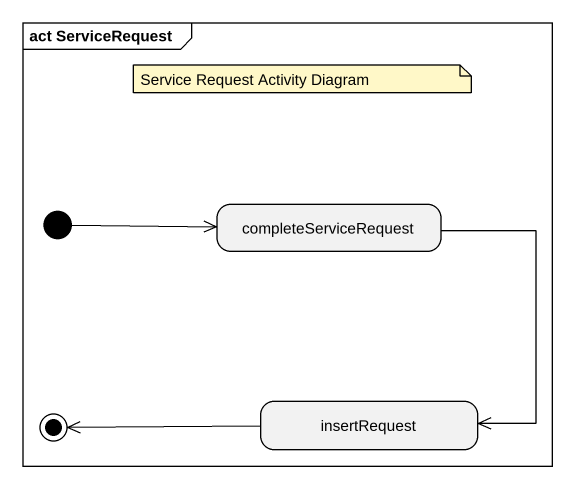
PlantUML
@startuml
mainframe act ServiceRequest
hide empty description
state completeServiceRequest
state insertRequest
[*] -right-> completeServiceRequest
completeServiceRequest --> insertRequest
insertRequest -left-> [*]
note as N1
  Service Request Activity Diagram
end note
@enduml
